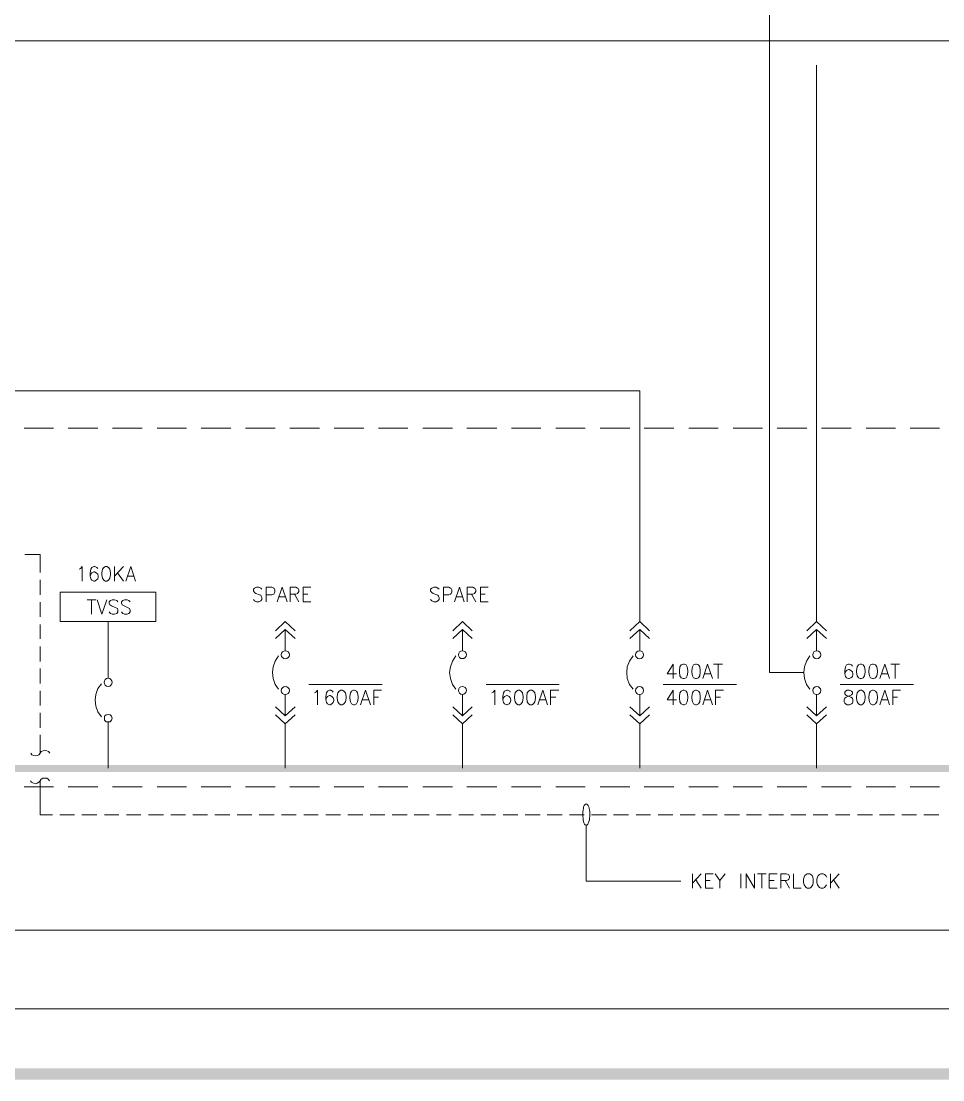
# Model space of a CAD drawing. Header units: inches. Extents: x 0.9 to 46, y 0.8 to 32.4.
# Drawn here: x 16.97 to 22.04, y 0.75 to 6.58 of the extents above; entities that cross this region are included whole.
import ezdxf

# ---------------------------------------------------------------- set-up
doc = ezdxf.new("R2010")
doc.units = ezdxf.units.IN
doc.header["$MEASUREMENT"] = 0
doc.layers.add('PDF_Geometry', color=7, linetype='Continuous')
doc.layers.add('PDF_Solid Fills', color=7, linetype='Continuous')

msp = doc.modelspace()

# ---------------------------------------------------------------- linework, layer by layer
at = {"layer": 'PDF_Geometry', "lineweight": 9}
for points in [[(21.2779, 2.995), (21.0879, 2.995), (21.0879, 29.0595), (18.1763, 29.0595)], [(15.9014, 6.4699), (23.7829, 6.4699)], [(21.403, 3.2249), (21.3479, 3.275), (21.3479, 6.3365)], [(38.3877, 4.2399), (38.3877, 5.0216), (35.966, 5.0216), (35.966, 1.5783), (13.4848, 1.5783), (13.4848, 3.0516)], [(20.428, 3.2249), (20.3746, 3.275), (20.3746, 4.5449), (15.9014, 4.5449)], [(16.988, 4.3399), (17.1497, 4.3399)], [(17.2313, 4.3399), (17.3947, 4.3399)], [(17.4747, 4.3399), (17.638, 4.3399)], [(17.7197, 4.3399), (17.8813, 4.3399)], [(17.963, 4.3399), (18.1247, 4.3399)], [(18.2063, 4.3399), (18.3697, 4.3399)], [(18.4497, 4.3399), (18.613, 4.3399)], [(18.6947, 4.3399), (18.8563, 4.3399)], [(18.938, 4.3399), (19.0996, 4.3399)], [(19.1813, 4.3399), (19.3447, 4.3399)], [(19.4246, 4.3399), (19.588, 4.3399)], [(19.6696, 4.3399), (19.8313, 4.3399)], [(19.913, 4.3399), (20.0746, 4.3399)], [(20.1563, 4.3399), (20.3196, 4.3399)], [(20.3996, 4.3399), (20.563, 4.3399)], [(20.6446, 4.3399), (20.8063, 4.3399)], [(20.888, 4.3399), (21.0496, 4.3399)], [(21.1313, 4.3399), (21.2946, 4.3399)], [(21.3746, 4.3399), (21.5379, 4.3399)], [(21.6196, 4.3399), (21.7813, 4.3399)], [(21.8629, 4.3399), (22.0246, 4.3399)], [(16.993, 3.6449), (17.0763, 3.6449), (17.0763, 3.5449)], [(17.2914, 3.5633), (17.298, 3.5666), (17.308, 3.5783), (17.308, 3.4983)], [(17.393, 3.5666), (17.388, 3.5733), (17.378, 3.5783), (17.3713, 3.5783), (17.3614, 3.5733), (17.3547, 3.5633), (17.3513, 3.5433), (17.3513, 3.5249), (17.3547, 3.5099), (17.3614, 3.5033), (17.3713, 3.4983), (17.3747, 3.4983), (17.3847, 3.5033), (17.393, 3.5099), (17.3964, 3.5216), (17.3964, 3.5249), (17.393, 3.5366), (17.3847, 3.5433), (17.3747, 3.5483), (17.3713, 3.5483), (17.3614, 3.5433), (17.3547, 3.5366), (17.3513, 3.5249)], [(17.4863, 3.5783), (17.4863, 3.4983)], [(17.5347, 3.5783), (17.4863, 3.5249)], [(17.548, 3.4983), (17.5747, 3.5783), (17.6014, 3.4983)], [(17.0763, 3.5049), (17.0763, 3.4233)], [(17.503, 3.5433), (17.5347, 3.4983)], [(17.558, 3.5249), (17.5913, 3.5249)], [(18.2963, 3.4533), (18.2897, 3.46), (18.2797, 3.4649), (18.2663, 3.4649), (18.2563, 3.46), (18.2497, 3.4533), (18.2497, 3.4449), (18.253, 3.4383), (18.2563, 3.4349), (18.263, 3.4299), (18.283, 3.4233), (18.2897, 3.4199), (18.293, 3.4149), (18.2963, 3.4083), (18.2963, 3.3966), (18.2897, 3.3899), (18.2797, 3.3849), (18.2663, 3.3849), (18.2563, 3.3899), (18.2497, 3.3966)], [(18.3197, 3.3849), (18.3197, 3.4649), (18.3513, 3.4649), (18.3613, 3.46), (18.3647, 3.4566), (18.368, 3.4499), (18.368, 3.4383), (18.3647, 3.4299), (18.3613, 3.4266), (18.3513, 3.4233), (18.3197, 3.4233)], [(18.3813, 3.3849), (18.408, 3.4649), (18.4347, 3.3849)], [(18.4513, 3.3849), (18.4513, 3.4649), (18.483, 3.4649), (18.493, 3.46), (18.4963, 3.4566), (18.4997, 3.4499), (18.4997, 3.4416), (18.4963, 3.4349), (18.493, 3.4299), (18.483, 3.4266), (18.4513, 3.4266)], [(18.5663, 3.3849), (18.523, 3.3849), (18.523, 3.4649), (18.5663, 3.4649)], [(19.2713, 3.4533), (19.2647, 3.46), (19.2546, 3.4649), (19.2413, 3.4649), (19.2313, 3.46), (19.2247, 3.4533), (19.2247, 3.4449), (19.228, 3.4383), (19.2313, 3.4349), (19.238, 3.4299), (19.258, 3.4233), (19.2647, 3.4199), (19.268, 3.4149), (19.2713, 3.4083), (19.2713, 3.3966), (19.2647, 3.3899), (19.2546, 3.3849), (19.2413, 3.3849), (19.2313, 3.3899), (19.2247, 3.3966)], [(19.2947, 3.3849), (19.2947, 3.4649), (19.3246, 3.4649), (19.3346, 3.46), (19.338, 3.4566), (19.3413, 3.4499), (19.3413, 3.4383), (19.338, 3.4299), (19.3346, 3.4266), (19.3246, 3.4233), (19.2947, 3.4233)], [(19.3563, 3.3849), (19.383, 3.4649), (19.4096, 3.3849)], [(19.4263, 3.3849), (19.4263, 3.4649), (19.4563, 3.4649), (19.4663, 3.46), (19.4697, 3.4566), (19.473, 3.4499), (19.473, 3.4416), (19.4697, 3.4349), (19.4663, 3.4299), (19.4563, 3.4266), (19.4263, 3.4266)], [(19.5413, 3.3849), (19.498, 3.3849), (19.498, 3.4649), (19.5413, 3.4649)], [(17.0763, 3.3816), (17.0763, 3.3016)], [(17.3347, 3.3949), (17.383, 3.3949)], [(17.3597, 3.3949), (17.3597, 3.3166)], [(17.3897, 3.3949), (17.4164, 3.3166), (17.443, 3.3949)], [(17.5047, 3.3833), (17.498, 3.3916), (17.4863, 3.3949), (17.473, 3.3949), (17.463, 3.3916), (17.4563, 3.3833), (17.4563, 3.3766), (17.4597, 3.3683), (17.463, 3.3649), (17.4697, 3.3616), (17.4897, 3.3533), (17.498, 3.3499), (17.5014, 3.3466), (17.5047, 3.3383), (17.5047, 3.3283), (17.498, 3.3199), (17.4863, 3.3166), (17.473, 3.3166), (17.463, 3.3199), (17.4563, 3.3283)], [(17.5713, 3.3833), (17.5647, 3.3916), (17.5547, 3.3949), (17.5413, 3.3949), (17.5314, 3.3916), (17.5247, 3.3833), (17.5247, 3.3766), (17.528, 3.3683), (17.5314, 3.3649), (17.538, 3.3616), (17.558, 3.3533), (17.5647, 3.3499), (17.568, 3.3466), (17.5713, 3.3383), (17.5713, 3.3283), (17.5647, 3.3199), (17.5547, 3.3166), (17.5413, 3.3166), (17.5314, 3.3199), (17.5247, 3.3283)], [(18.3913, 3.4116), (18.4247, 3.4116)], [(18.4763, 3.4266), (18.4997, 3.3849)], [(18.523, 3.4266), (18.5497, 3.4266)], [(19.3663, 3.4116), (19.3997, 3.4116)], [(19.4497, 3.4266), (19.473, 3.3849)], [(19.498, 3.4266), (19.5246, 3.4266)], [(17.4513, 3.275), (17.4513, 2.9633)], [(18.3713, 3.2249), (18.4247, 3.275), (18.4797, 3.2249)], [(19.3463, 3.2249), (19.3997, 3.275), (19.453, 3.2249)], [(20.3196, 3.2249), (20.3746, 3.275)], [(21.2946, 3.2249), (21.3479, 3.275)], [(17.0763, 3.2599), (17.0763, 3.1799)], [(18.3713, 3.1816), (18.4247, 3.2316)], [(18.4797, 3.1816), (18.4247, 3.2316), (18.4247, 3.1149)], [(19.3463, 3.1816), (19.3997, 3.2316)], [(19.453, 3.1816), (19.3997, 3.2316), (19.3997, 3.1149)], [(20.3196, 3.1816), (20.3746, 3.2316)], [(20.428, 3.1816), (20.3746, 3.2316), (20.3746, 3.1149)], [(21.2946, 3.1816), (21.3479, 3.2316)], [(21.403, 3.1816), (21.3479, 3.2316), (21.3479, 3.1149)], [(17.0763, 3.1383), (17.0763, 3.0566)], [(18.388, 3.0866), (18.3697, 3.0583), (18.358, 3.0266), (18.3547, 2.995), (18.358, 2.9616), (18.3697, 2.9299), (18.388, 2.9033)], [(19.363, 3.0866), (19.3447, 3.0583), (19.333, 3.0266), (19.328, 2.995), (19.333, 2.9616), (19.3447, 2.9299), (19.363, 2.9033)], [(20.338, 3.0866), (20.318, 3.0583), (20.3063, 3.0266), (20.303, 2.995), (20.3063, 2.9616), (20.318, 2.9299), (20.338, 2.9033)], [(21.3113, 3.0866), (21.2929, 3.0583), (21.2813, 3.0266), (21.2779, 2.995), (21.2813, 2.9616), (21.2929, 2.9299), (21.3113, 2.9033)], [(20.5596, 2.9616), (20.5596, 3.0416), (20.5263, 2.9883), (20.5763, 2.9883)], [(20.7213, 2.9616), (20.748, 3.0416), (20.7746, 2.9616)], [(20.7813, 3.0416), (20.8296, 3.0416)], [(20.8063, 3.0416), (20.8063, 2.9616)], [(21.5446, 3.0299), (21.5396, 3.0366), (21.5296, 3.0416), (21.5229, 3.0416), (21.5129, 3.0366), (21.5063, 3.0266), (21.5029, 3.0066), (21.5029, 2.9883), (21.5063, 2.9733), (21.5129, 2.9666), (21.5229, 2.9616), (21.5263, 2.9616), (21.5363, 2.9666), (21.5446, 2.9733), (21.5479, 2.9849), (21.5479, 2.9883), (21.5446, 2.9999), (21.5363, 3.0066), (21.5263, 3.0116), (21.5229, 3.0116), (21.5129, 3.0066), (21.5063, 2.9999), (21.5029, 2.9883)], [(21.6963, 2.9616), (21.7229, 3.0416), (21.7496, 2.9616)], [(21.7563, 3.0416), (21.8029, 3.0416)], [(21.7796, 3.0416), (21.7796, 2.9616)], [(17.0763, 3.0166), (17.0763, 2.935)], [(20.7313, 2.9883), (20.7646, 2.9883)], [(21.7063, 2.9883), (21.7396, 2.9883)], [(17.4147, 2.9333), (17.3947, 2.9066), (17.383, 2.875), (17.3797, 2.8433), (17.383, 2.8099), (17.3947, 2.7783), (17.4147, 2.7516)], [(18.5547, 2.9299), (18.958, 2.9299)], [(19.5296, 2.9299), (19.9313, 2.9299)], [(20.503, 2.9299), (20.9063, 2.9299)], [(21.478, 2.9299), (21.8813, 2.9299)], [(17.0763, 2.8949), (17.0763, 2.8133)], [(18.4247, 2.875), (18.4247, 2.7566)], [(18.5863, 2.8833), (18.593, 2.8866), (18.603, 2.8983), (18.603, 2.8183)], [(18.688, 2.8866), (18.6847, 2.8933), (18.6747, 2.8983), (18.668, 2.8983), (18.658, 2.8933), (18.6513, 2.8833), (18.648, 2.8633), (18.648, 2.8449), (18.6513, 2.8299), (18.658, 2.8233), (18.668, 2.8183), (18.6713, 2.8183), (18.6813, 2.8233), (18.688, 2.8299), (18.6913, 2.8416), (18.6913, 2.8449), (18.688, 2.8566), (18.6813, 2.8633), (18.6713, 2.8683), (18.668, 2.8683), (18.658, 2.8633), (18.6513, 2.8566), (18.648, 2.8449)], [(18.8396, 2.8183), (18.8663, 2.8983), (18.8947, 2.8183)], [(18.9113, 2.8183), (18.9113, 2.8983), (18.9547, 2.8983)], [(18.9113, 2.8599), (18.938, 2.8599)], [(19.3997, 2.875), (19.3997, 2.7566)], [(19.5613, 2.8833), (19.568, 2.8866), (19.578, 2.8983), (19.578, 2.8183)], [(19.663, 2.8866), (19.6597, 2.8933), (19.6496, 2.8983), (19.643, 2.8983), (19.6313, 2.8933), (19.6246, 2.8833), (19.6213, 2.8633), (19.6213, 2.8449), (19.6246, 2.8299), (19.6313, 2.8233), (19.643, 2.8183), (19.6463, 2.8183), (19.6563, 2.8233), (19.663, 2.8299), (19.6663, 2.8416), (19.6663, 2.8449), (19.663, 2.8566), (19.6563, 2.8633), (19.6463, 2.8683), (19.643, 2.8683), (19.6313, 2.8633), (19.6246, 2.8566), (19.6213, 2.8449)], [(19.8147, 2.8183), (19.8413, 2.8983), (19.868, 2.8183)], [(19.8847, 2.8183), (19.8847, 2.8983), (19.9296, 2.8983)], [(19.8847, 2.8599), (19.913, 2.8599)], [(20.3746, 2.875), (20.3746, 2.7566)], [(20.5596, 2.8183), (20.5596, 2.8983), (20.5263, 2.8449), (20.5763, 2.8449)], [(20.7213, 2.8183), (20.748, 2.8983), (20.7746, 2.8183)], [(20.7913, 2.8183), (20.7913, 2.8983), (20.8363, 2.8983)], [(20.7913, 2.8599), (20.8196, 2.8599)], [(21.3479, 2.875), (21.3479, 2.7566)], [(21.6963, 2.8183), (21.7229, 2.8983), (21.7496, 2.8183)], [(21.7663, 2.8183), (21.7663, 2.8983), (21.8096, 2.8983)], [(21.7663, 2.8599), (21.7929, 2.8599)], [(18.4797, 2.8066), (18.4247, 2.7566), (18.3713, 2.8066)], [(18.8497, 2.8449), (18.883, 2.8449)], [(19.453, 2.8066), (19.3997, 2.7566), (19.3463, 2.8066)], [(19.8246, 2.8449), (19.858, 2.8449)], [(20.428, 2.8066), (20.3746, 2.7566), (20.3196, 2.8066)], [(20.7313, 2.8449), (20.7646, 2.8449)], [(21.403, 2.8066), (21.3479, 2.7566), (21.2946, 2.8066)], [(21.7063, 2.8449), (21.7396, 2.8449)], [(17.0763, 2.7733), (17.0763, 2.6916)], [(18.4797, 2.7633), (18.4247, 2.7133), (18.3713, 2.7633)], [(19.453, 2.7633), (19.3997, 2.7133), (19.3463, 2.7633)], [(20.428, 2.7633), (20.3746, 2.7133), (20.3196, 2.7633)], [(21.403, 2.7633), (21.3479, 2.7133), (21.2946, 2.7633)], [(17.4513, 2.7233), (17.4513, 2.4683)], [(18.4247, 2.7133), (18.4247, 2.4683)], [(19.3997, 2.7133), (19.3997, 2.4683)], [(20.3746, 2.7133), (20.3746, 2.4683)], [(21.3479, 2.7133), (21.3479, 2.4683)], [(17.0763, 2.6516), (17.0763, 2.5516), (17.083, 2.56), (17.093, 2.565), (17.103, 2.5683), (17.113, 2.565), (17.123, 2.56), (17.1297, 2.5516)], [(17.0247, 2.5516), (17.0314, 2.5433), (17.0397, 2.5383), (17.0497, 2.5366), (17.0614, 2.5383), (17.0697, 2.5433), (17.0763, 2.5516)], [(17.023, 2.4), (17.0297, 2.3916), (17.0397, 2.3866), (17.0497, 2.3833), (17.0597, 2.3866), (17.0697, 2.3916), (17.0763, 2.4)], [(17.1447, 2.2133), (17.0763, 2.2133), (17.0763, 2.4), (17.083, 2.4083), (17.0913, 2.4133), (17.103, 2.4149), (17.113, 2.4133), (17.1214, 2.4083), (17.128, 2.4)], [(17.1497, 2.3666), (16.988, 2.3666)], [(17.3947, 2.3666), (17.2313, 2.3666)], [(17.638, 2.3666), (17.4747, 2.3666)], [(17.8813, 2.3666), (17.7197, 2.3666)], [(18.1247, 2.3666), (17.963, 2.3666)], [(18.3697, 2.3666), (18.2063, 2.3666)], [(18.613, 2.3666), (18.4497, 2.3666)], [(18.8563, 2.3666), (18.6947, 2.3666)], [(19.0996, 2.3666), (18.938, 2.3666)], [(19.3447, 2.3666), (19.1813, 2.3666)], [(19.588, 2.3666), (19.4246, 2.3666)], [(19.8313, 2.3666), (19.6696, 2.3666)], [(20.0746, 2.3666), (19.913, 2.3666)], [(20.3196, 2.3666), (20.1563, 2.3666)], [(20.563, 2.3666), (20.3996, 2.3666)], [(20.8063, 2.3666), (20.6446, 2.3666)], [(21.0496, 2.3666), (20.888, 2.3666)], [(21.2946, 2.3666), (21.1313, 2.3666)], [(21.5379, 2.3666), (21.3746, 2.3666)], [(21.7813, 2.3666), (21.6196, 2.3666)], [(22.0246, 2.3666), (21.8629, 2.3666)], [(17.2663, 2.2133), (17.1847, 2.2133)], [(17.388, 2.2133), (17.3064, 2.2133)], [(17.5097, 2.2133), (17.4297, 2.2133)], [(17.6313, 2.2133), (17.5514, 2.2133)], [(17.7547, 2.2133), (17.673, 2.2133)], [(17.8764, 2.2133), (17.7947, 2.2133)], [(17.998, 2.2133), (17.9163, 2.2133)], [(18.1197, 2.2133), (18.038, 2.2133)], [(18.2414, 2.2133), (18.1597, 2.2133)], [(18.363, 2.2133), (18.2813, 2.2133)], [(18.4847, 2.2133), (18.4047, 2.2133)], [(18.6063, 2.2133), (18.5263, 2.2133)], [(18.7297, 2.2133), (18.648, 2.2133)], [(18.8513, 2.2133), (18.7697, 2.2133)], [(18.973, 2.2133), (18.8913, 2.2133)], [(19.0946, 2.2133), (19.013, 2.2133)], [(19.2163, 2.2133), (19.1346, 2.2133)], [(19.338, 2.2133), (19.2563, 2.2133)], [(19.4596, 2.2133), (19.3797, 2.2133)], [(19.5813, 2.2133), (19.5013, 2.2133)], [(19.7046, 2.2133), (19.623, 2.2133)], [(19.8263, 2.2133), (19.7447, 2.2133)], [(19.948, 2.2133), (19.8663, 2.2133)], [(20.0696, 2.2133), (19.988, 2.2133)], [(20.1913, 2.2133), (20.1096, 2.2133)], [(20.313, 2.2133), (20.2313, 2.2133)], [(20.4346, 2.2133), (20.3546, 2.2133)], [(20.5563, 2.2133), (20.4763, 2.2133)], [(20.6796, 2.2133), (20.598, 2.2133)], [(20.8013, 2.2133), (20.7196, 2.2133)], [(20.923, 2.2133), (20.8413, 2.2133)], [(21.0446, 2.2133), (20.963, 2.2133)], [(21.1663, 2.2133), (21.0846, 2.2133)], [(21.2879, 2.2133), (21.2063, 2.2133)], [(21.4096, 2.2133), (21.3296, 2.2133)], [(21.5313, 2.2133), (21.4513, 2.2133)], [(21.6546, 2.2133), (21.5729, 2.2133)], [(21.7763, 2.2133), (21.6946, 2.2133)], [(21.8979, 2.2133), (21.8163, 2.2133)], [(22.0196, 2.2133), (21.9379, 2.2133)], [(20.0796, 2.155), (20.0796, 1.8483), (20.6013, 1.8483)], [(20.6646, 1.8883), (20.6646, 1.81)], [(20.713, 1.8883), (20.6646, 1.8366)], [(20.7796, 1.81), (20.7363, 1.81), (20.7363, 1.8883), (20.7796, 1.8883)], [(20.7896, 1.8883), (20.8163, 1.8516), (20.8163, 1.81)], [(20.8446, 1.8883), (20.8163, 1.8516)], [(20.9313, 1.8883), (20.9313, 1.81)], [(20.9596, 1.81), (20.9596, 1.8883), (21.0063, 1.81), (21.0063, 1.8883)], [(21.023, 1.8883), (21.0696, 1.8883)], [(21.0463, 1.8883), (21.0463, 1.81)], [(21.1313, 1.81), (21.0863, 1.81), (21.0863, 1.8883), (21.1313, 1.8883)], [(21.1513, 1.81), (21.1513, 1.8883), (21.1813, 1.8883), (21.1913, 1.885), (21.1946, 1.8816), (21.198, 1.8733), (21.198, 1.8666), (21.1946, 1.8583), (21.1913, 1.855), (21.1813, 1.8516), (21.1513, 1.8516)], [(21.2213, 1.8883), (21.2213, 1.81), (21.263, 1.81)], [(21.4013, 1.87), (21.3979, 1.8783), (21.3913, 1.885), (21.3846, 1.8883), (21.3713, 1.8883), (21.3646, 1.885), (21.3563, 1.8783), (21.353, 1.87), (21.3496, 1.8583), (21.3496, 1.84), (21.353, 1.8283), (21.3563, 1.8216), (21.3646, 1.8133), (21.3713, 1.81), (21.3846, 1.81), (21.3913, 1.8133), (21.3979, 1.8216), (21.4013, 1.8283)], [(21.4246, 1.8883), (21.4246, 1.81)], [(21.4713, 1.8883), (21.4246, 1.8366)], [(20.683, 1.855), (20.713, 1.81)], [(20.7363, 1.8516), (20.763, 1.8516)], [(21.0863, 1.8516), (21.1146, 1.8516)], [(21.1746, 1.8516), (21.198, 1.81)], [(21.4413, 1.855), (21.4713, 1.81)]]:
    msp.add_lwpolyline(points, dxfattribs=at)
for points in [[(17.4363, 3.5783), (17.4264, 3.5733), (17.4197, 3.5633), (17.4164, 3.5433), (17.4164, 3.5333), (17.4197, 3.5133), (17.4264, 3.5033), (17.4363, 3.4983), (17.443, 3.4983), (17.453, 3.5033), (17.4597, 3.5133), (17.463, 3.5333), (17.463, 3.5433), (17.4597, 3.5633), (17.453, 3.5733), (17.443, 3.5783)], [(17.1864, 3.275), (17.713, 3.275), (17.713, 3.4366), (17.1864, 3.4366)], [(20.613, 3.0416), (20.6029, 3.0366), (20.5963, 3.0266), (20.593, 3.0066), (20.593, 2.9966), (20.5963, 2.9766), (20.6029, 2.9666), (20.613, 2.9616), (20.6196, 2.9616), (20.6296, 2.9666), (20.6363, 2.9766), (20.6396, 2.9966), (20.6396, 3.0066), (20.6363, 3.0266), (20.6296, 3.0366), (20.6196, 3.0416)], [(20.6813, 3.0416), (20.6713, 3.0366), (20.6646, 3.0266), (20.6613, 3.0066), (20.6613, 2.9966), (20.6646, 2.9766), (20.6713, 2.9666), (20.6813, 2.9616), (20.6879, 2.9616), (20.698, 2.9666), (20.7046, 2.9766), (20.708, 2.9966), (20.708, 3.0066), (20.7046, 3.0266), (20.698, 3.0366), (20.6879, 3.0416)], [(21.5879, 3.0416), (21.578, 3.0366), (21.5713, 3.0266), (21.5679, 3.0066), (21.5679, 2.9966), (21.5713, 2.9766), (21.578, 2.9666), (21.5879, 2.9616), (21.5946, 2.9616), (21.6046, 2.9666), (21.6113, 2.9766), (21.6146, 2.9966), (21.6146, 3.0066), (21.6113, 3.0266), (21.6046, 3.0366), (21.5946, 3.0416)], [(21.6546, 3.0416), (21.6446, 3.0366), (21.6379, 3.0266), (21.6346, 3.0066), (21.6346, 2.9966), (21.6379, 2.9766), (21.6446, 2.9666), (21.6546, 2.9616), (21.6613, 2.9616), (21.6713, 2.9666), (21.6796, 2.9766), (21.683, 2.9966), (21.683, 3.0066), (21.6796, 3.0266), (21.6713, 3.0366), (21.6613, 3.0416)], [(18.7313, 2.8983), (18.7213, 2.8933), (18.7147, 2.8833), (18.7113, 2.8633), (18.7113, 2.8533), (18.7147, 2.8333), (18.7213, 2.8233), (18.7313, 2.8183), (18.738, 2.8183), (18.748, 2.8233), (18.7563, 2.8333), (18.7597, 2.8533), (18.7597, 2.8633), (18.7563, 2.8833), (18.748, 2.8933), (18.738, 2.8983)], [(18.7997, 2.8983), (18.7897, 2.8933), (18.783, 2.8833), (18.7797, 2.8633), (18.7797, 2.8533), (18.783, 2.8333), (18.7897, 2.8233), (18.7997, 2.8183), (18.8063, 2.8183), (18.8163, 2.8233), (18.823, 2.8333), (18.8263, 2.8533), (18.8263, 2.8633), (18.823, 2.8833), (18.8163, 2.8933), (18.8063, 2.8983)], [(19.7063, 2.8983), (19.6963, 2.8933), (19.6896, 2.8833), (19.6863, 2.8633), (19.6863, 2.8533), (19.6896, 2.8333), (19.6963, 2.8233), (19.7063, 2.8183), (19.713, 2.8183), (19.723, 2.8233), (19.7296, 2.8333), (19.733, 2.8533), (19.733, 2.8633), (19.7296, 2.8833), (19.723, 2.8933), (19.713, 2.8983)], [(19.773, 2.8983), (19.763, 2.8933), (19.7563, 2.8833), (19.753, 2.8633), (19.753, 2.8533), (19.7563, 2.8333), (19.763, 2.8233), (19.773, 2.8183), (19.7813, 2.8183), (19.7913, 2.8233), (19.798, 2.8333), (19.8013, 2.8533), (19.8013, 2.8633), (19.798, 2.8833), (19.7913, 2.8933), (19.7813, 2.8983)], [(20.613, 2.8983), (20.6029, 2.8933), (20.5963, 2.8833), (20.593, 2.8633), (20.593, 2.8533), (20.5963, 2.8333), (20.6029, 2.8233), (20.613, 2.8183), (20.6196, 2.8183), (20.6296, 2.8233), (20.6363, 2.8333), (20.6396, 2.8533), (20.6396, 2.8633), (20.6363, 2.8833), (20.6296, 2.8933), (20.6196, 2.8983)], [(20.6813, 2.8983), (20.6713, 2.8933), (20.6646, 2.8833), (20.6613, 2.8633), (20.6613, 2.8533), (20.6646, 2.8333), (20.6713, 2.8233), (20.6813, 2.8183), (20.6879, 2.8183), (20.698, 2.8233), (20.7046, 2.8333), (20.708, 2.8533), (20.708, 2.8633), (20.7046, 2.8833), (20.698, 2.8933), (20.6879, 2.8983)], [(21.5163, 2.8983), (21.5063, 2.8933), (21.5029, 2.8866), (21.5029, 2.8783), (21.5063, 2.8716), (21.5129, 2.8683), (21.5263, 2.8633), (21.5363, 2.8599), (21.5446, 2.8533), (21.5479, 2.8449), (21.5479, 2.8333), (21.5446, 2.8266), (21.5396, 2.8233), (21.5296, 2.8183), (21.5163, 2.8183), (21.5063, 2.8233), (21.5029, 2.8266), (21.4996, 2.8333), (21.4996, 2.8449), (21.5029, 2.8533), (21.5096, 2.8599), (21.5196, 2.8633), (21.5329, 2.8683), (21.5396, 2.8716), (21.5446, 2.8783), (21.5446, 2.8866), (21.5396, 2.8933), (21.5296, 2.8983)], [(21.5879, 2.8983), (21.578, 2.8933), (21.5713, 2.8833), (21.5679, 2.8633), (21.5679, 2.8533), (21.5713, 2.8333), (21.578, 2.8233), (21.5879, 2.8183), (21.5946, 2.8183), (21.6046, 2.8233), (21.6113, 2.8333), (21.6146, 2.8533), (21.6146, 2.8633), (21.6113, 2.8833), (21.6046, 2.8933), (21.5946, 2.8983)], [(21.6546, 2.8983), (21.6446, 2.8933), (21.6379, 2.8833), (21.6346, 2.8633), (21.6346, 2.8533), (21.6379, 2.8333), (21.6446, 2.8233), (21.6546, 2.8183), (21.6613, 2.8183), (21.6713, 2.8233), (21.6796, 2.8333), (21.683, 2.8533), (21.683, 2.8633), (21.6796, 2.8833), (21.6713, 2.8933), (21.6613, 2.8983)], [(17.4513, 2.765), (17.4397, 2.7633), (17.4313, 2.7549), (17.4297, 2.7433), (17.4313, 2.7333), (17.4397, 2.7249), (17.4513, 2.7233), (17.4614, 2.7249), (17.4697, 2.7333), (17.473, 2.7433), (17.4697, 2.7549), (17.4614, 2.7633)], [(20.0796, 2.2733), (20.0763, 2.2716), (20.073, 2.2683), (20.0696, 2.2633), (20.0663, 2.2566), (20.0646, 2.2483), (20.063, 2.2383), (20.0613, 2.2283), (20.0613, 2.205), (20.063, 2.195), (20.063, 2.185), (20.0663, 2.175), (20.068, 2.1683), (20.0713, 2.1616), (20.0746, 2.1566), (20.078, 2.155), (20.083, 2.155), (20.0863, 2.1566), (20.0896, 2.1616), (20.093, 2.1683), (20.0946, 2.175), (20.098, 2.185), (20.098, 2.195), (20.0996, 2.205), (20.0996, 2.2283), (20.098, 2.2383), (20.0963, 2.2483), (20.0946, 2.2566), (20.0913, 2.2633), (20.088, 2.2683), (20.0846, 2.2716)], [(21.2963, 1.8883), (21.2896, 1.885), (21.283, 1.8783), (21.2796, 1.87), (21.2763, 1.8583), (21.2763, 1.84), (21.2796, 1.8283), (21.283, 1.8216), (21.2896, 1.8133), (21.2963, 1.81), (21.3096, 1.81), (21.3163, 1.8133), (21.3229, 1.8216), (21.3263, 1.8283), (21.3296, 1.84), (21.3296, 1.8583), (21.3263, 1.87), (21.3229, 1.8783), (21.3163, 1.885), (21.3096, 1.8883)]]:
    msp.add_lwpolyline(points, close=True, dxfattribs=at)
at = {"layer": 'PDF_Geometry', "color": 8, "lineweight": 20, "true_color": 0x808080}
msp.add_lwpolyline([(41.7374, 1.145), (2.7, 1.145)], dxfattribs=at)
at = {"layer": 'PDF_Geometry', "lineweight": 9}
for centre, radius in [((18.4255, 3.0928), 0.0222), ((19.3996, 3.0932), 0.0217), ((20.3738, 3.0928), 0.0222), ((21.3488, 3.0928), 0.0222), ((17.4505, 2.9411), 0.0222), ((18.4255, 2.8961), 0.0222), ((19.3996, 2.8966), 0.0217), ((20.3738, 2.8961), 0.0222), ((21.3488, 2.8961), 0.0222)]:
    msp.add_circle(centre, radius, dxfattribs=at)
at = {"layer": 'PDF_Solid Fills', "color": 8, "lineweight": 9, "true_color": 0x808080, "transparency": 33554559}
for points in [[(16.0597, 2.4866), (16.0597, 2.4483), (22.8812, 2.4866)], [(16.0597, 2.4483), (22.8812, 2.4866), (22.8812, 2.4483)]]:
    msp.add_solid(points, dxfattribs=at)
at = {"layer": 'PDF_Solid Fills', "lineweight": 9, "transparency": 33554559}
for points in [[(41.6609, 0.755), (41.6609, 0.8183), (1.5383, 0.755)], [(41.6609, 0.8183), (1.5383, 0.755), (1.6016, 0.8183)]]:
    msp.add_solid(points, dxfattribs=at)

doc.saveas('drawing.dxf')
